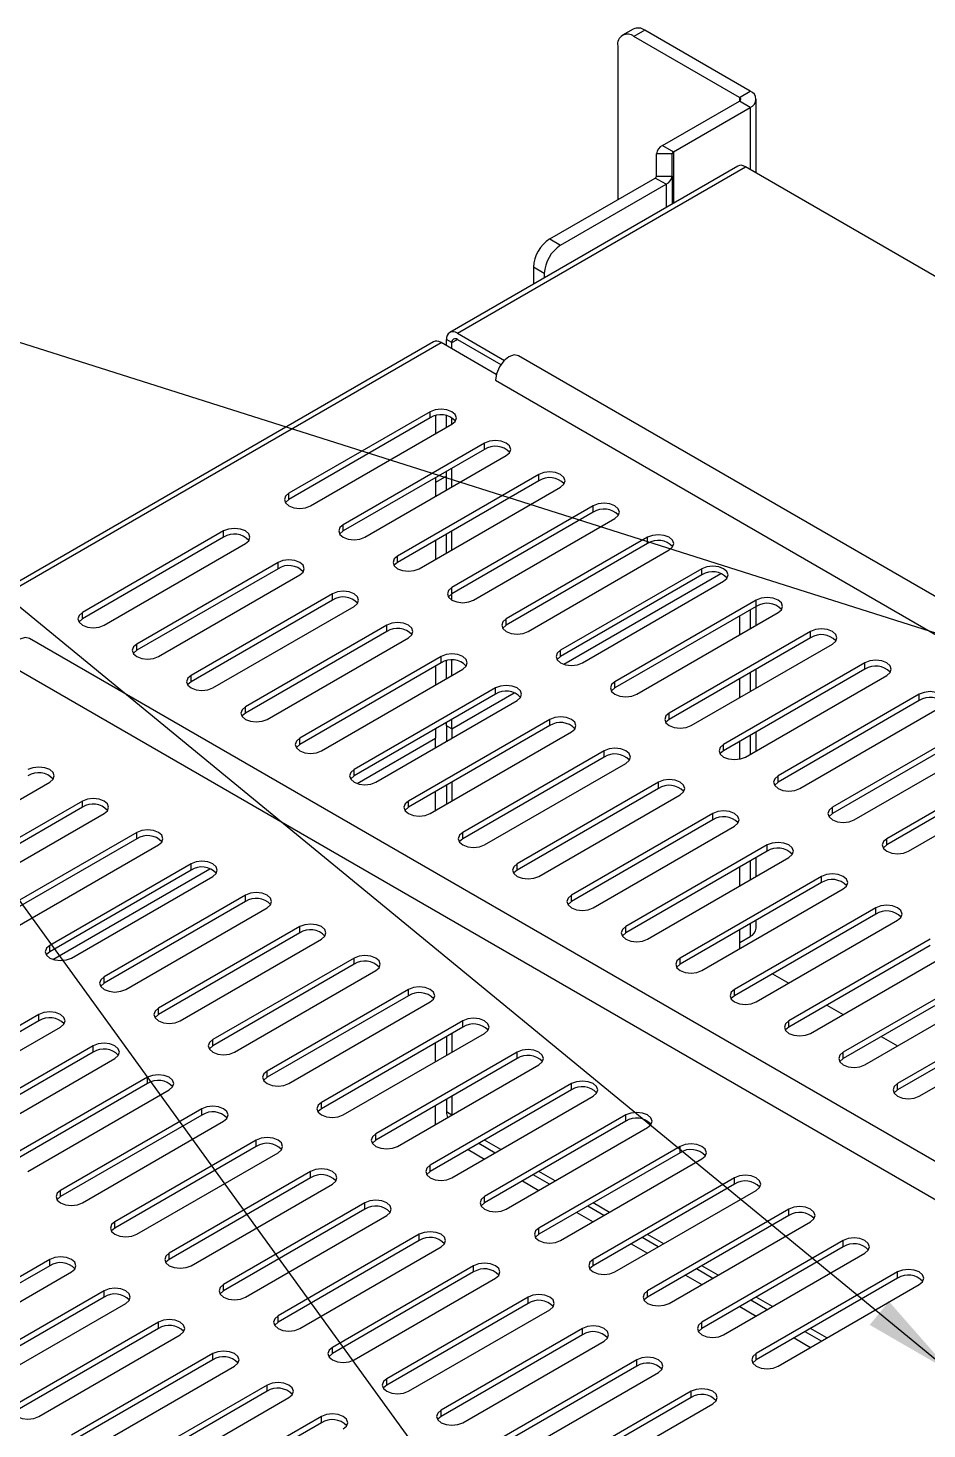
# Model space of a CAD drawing. Extents: x 0 to 841, y 0 to 594.
# Drawn here: x 156.1 to 214.6, y 172.4 to 263.5 of the extents above; entities that cross this region are included whole.
import ezdxf

# ---------------------------------------------------------------- set-up
doc = ezdxf.new("R2010")
doc.units = 0
doc.layers.get('0').update_dxf_attribs({"linetype": 'CONTINUOUS'})
doc.layers.add('FORMAT', color=7, linetype='CONTINUOUS')
doc.dimstyles.new('SLDDIMSTYLE5', dxfattribs={"dimtxt": 5.9944, "dimasz": 5.9944, "dimexe": 0, "dimexo": 0.0625, "dimgap": 1.4986, "dimtad": 0, "dimtih": 1, "dimtoh": 1, "dimdec": 0, "dimzin": 0, "dimtxsty": 'STANDARD', "dimblk1": 'CLOSED', "dimblk2": 'CLOSED', "dimsah": 1, "dimcen": 0.09, "dimazin": 3, "dimtfac": 1, "dimtdec": 0, "dimtofl": 0, "dimtmove": 0, "dimatfit": 3, "dimtolj": 1, "dimtzin": 0})

# ---------------------------------------------------------------- blocks, each defined once
blk = doc.blocks.new('_CLOSED')
at = {"color": 0, "linetype": 'BYBLOCK'}
for p, q in [((-1, 0.166667), (0, 0)), ((-1, 0.166667), (-1, -0.166667)), ((0, 0), (-1, -0.166667)), ((0, 0), (-1, 0))]:
    blk.add_line(p, q, dxfattribs=at)

msp = doc.modelspace()

# ---------------------------------------------------------------- linework, layer by layer
at = {"color": 7, "linetype": 'CONTINUOUS'}
for p, q in [((195.4716, 263.4468), (194.7645, 263.0386)), ((196.2215, 263.3725), (195.5144, 262.9643)), ((203.0805, 259.4129), (196.2215, 263.3725)), ((194.4538, 262.3518), (194.4538, 252.351)), ((202.3733, 259.0047), (195.5144, 262.9643)), ((197.37, 255.8715), (202.3733, 258.7598)), ((202.3733, 259.0047), (203.0805, 259.4129)), ((202.3733, 259.0047), (202.3733, 258.7598)), ((203.0805, 258.3516), (202.3733, 258.7598)), ((203.4612, 254.0904), (203.4612, 258.8823)), ((198.0772, 255.4633), (203.0805, 258.3516)), ((203.0805, 258.3516), (203.0805, 254.3102)), ((196.9893, 253.8865), (196.9893, 255.3408)), ((197.9893, 255.3408), (196.9893, 255.3408)), ((197.37, 255.8715), (198.0772, 255.4633)), ((197.9893, 253.8865), (197.9893, 255.3408)), ((198.0772, 255.4633), (198.0772, 252.1274)), ((202.2623, 254.5434), (183.524, 243.726)), ((184.0239, 243.6765), (202.7623, 254.4939)), ((275.4175, 212.551), (202.7623, 254.4939)), ((190.0343, 249.7997), (196.9014, 253.764)), ((190.7414, 249.3915), (197.6085, 253.3558)), ((197.6085, 253.3558), (196.9014, 253.764)), ((196.9893, 253.8865), (197.9893, 253.8865)), ((197.6085, 253.3558), (197.6085, 251.8569)), ((197.9893, 253.8865), (197.9893, 252.0767)), ((190.0343, 249.7997), (190.7414, 249.3915)), ((189.6808, 247.5544), (188.9737, 247.9626)), ((188.9737, 247.9626), (188.9737, 246.8721)), ((189.6808, 247.5544), (189.6808, 247.2803)), ((183.6704, 243.0641), (183.3168, 243.2682)), ((183.3168, 242.8601), (183.3168, 243.2682)), ((183.6704, 243.0641), (184.0239, 243.2682)), ((184.0239, 243.6765), (187.0818, 241.9112)), ((184.0239, 243.2682), (186.8523, 241.6355)), ((182.4633, 243.1137), (151.7042, 225.3568)), ((152.2041, 225.3073), (182.9633, 243.0642)), ((186.5515, 240.9927), (182.9633, 243.0642)), ((183.6704, 242.656), (183.6704, 243.0641)), ((328.7219, 160.9752), (188.0076, 242.2078)), ((186.4988, 240.615), (327.2131, 159.3824)), ((182.2562, 238.574), (173.0638, 233.2673)), ((182.2562, 238.1657), (173.0638, 232.859)), ((174.478, 232.4509), (183.6704, 237.7576)), ((182.2562, 238.1657), (182.2562, 238.574)), ((182.6097, 238.2975), (182.6097, 237.1453)), ((183.3168, 237.5535), (183.3168, 238.2975)), ((183.6704, 237.7576), (183.6704, 238.1657)), ((185.7917, 236.5329), (176.5993, 231.2263)), ((185.7917, 236.1247), (176.5993, 230.818)), ((185.7917, 236.1247), (185.7917, 236.5329)), ((178.0135, 230.4099), (187.2059, 235.7165)), ((189.3272, 234.4919), (180.1348, 229.1853)), ((189.3272, 234.0837), (180.1348, 228.777)), ((183.3168, 234.3883), (182.6097, 233.9801)), ((182.6097, 234.2878), (182.6097, 233.0632)), ((183.3168, 233.4714), (183.3168, 234.696)), ((183.6704, 233.6755), (183.6704, 234.9001)), ((189.3272, 234.0837), (189.3272, 234.4919)), ((173.0638, 232.859), (173.0638, 233.2673)), ((181.5491, 228.3689), (190.7414, 233.6755)), ((192.8628, 232.4509), (183.6704, 227.1442)), ((192.8628, 232.0426), (192.8628, 232.4509)), ((192.8628, 232.0426), (183.6704, 226.736)), ((185.0846, 226.3278), (194.277, 231.6345)), ((168.8211, 230.8181), (159.6287, 225.5114)), ((168.8211, 230.4098), (159.6287, 225.1032)), ((168.8211, 230.4098), (168.8211, 230.8181)), ((176.5993, 230.818), (176.5993, 231.2263)), ((183.3168, 229.3894), (183.3168, 230.6139)), ((183.6704, 229.5935), (183.6704, 230.818)), ((196.3983, 230.4099), (187.2059, 225.1032)), ((196.3983, 230.0016), (196.3983, 230.4099)), ((161.043, 224.695), (170.2353, 230.0017)), ((182.6097, 230.2057), (182.6097, 228.9812)), ((196.3983, 230.0016), (187.2059, 224.695)), ((188.6201, 224.2868), (197.8125, 229.5935)), ((172.3567, 228.7771), (163.1643, 223.4704)), ((172.3567, 228.3688), (172.3567, 228.7771)), ((180.1348, 228.777), (180.1348, 229.1853)), ((172.3567, 228.3688), (163.1643, 223.0621)), ((164.5785, 222.654), (173.7709, 227.9607)), ((199.9338, 228.3689), (190.7414, 223.0622)), ((199.9338, 227.9606), (190.7414, 222.6539)), ((190.9453, 222.1552), (201.1533, 228.0481)), ((190.9453, 222.1552), (201.1533, 228.0481)), ((199.9338, 227.9606), (199.9338, 228.3689)), ((183.6704, 226.736), (183.6704, 227.1442)), ((192.1557, 222.2458), (201.348, 227.5525)), ((175.8922, 226.736), (166.6998, 221.4294)), ((175.8922, 226.3278), (166.6998, 221.0211)), ((168.114, 220.613), (177.3064, 225.9196)), ((175.8922, 226.3278), (175.8922, 226.736)), ((183.6704, 226.3278), (183.6704, 226.736)), ((203.4694, 226.3278), (194.277, 221.0212)), ((203.4694, 225.9196), (194.277, 220.6129)), ((203.4612, 224.6903), (203.4612, 225.9149)), ((203.4694, 225.9196), (203.4694, 226.3278)), ((159.6287, 225.1032), (159.6287, 225.5114)), ((187.2059, 224.695), (187.2059, 225.1032)), ((195.6912, 220.2048), (204.8836, 225.5114)), ((202.4087, 224.0827), (202.4087, 225.3073)), ((203.0805, 225.6951), (203.0805, 224.4705)), ((179.4277, 224.695), (170.2353, 219.3884)), ((179.4277, 224.2868), (170.2353, 218.9801)), ((179.4277, 224.2868), (179.4277, 224.695)), ((207.0049, 224.2868), (197.8125, 218.9802)), ((207.0049, 223.8786), (207.0049, 224.2868)), ((296.9021, 142.606), (156.1878, 223.8386)), ((163.1643, 223.0621), (163.1643, 223.4704)), ((171.6496, 218.572), (180.8419, 223.8786)), ((207.0049, 223.8786), (197.8125, 218.5719)), ((199.2267, 218.1638), (208.4191, 223.4704)), ((154.679, 222.2458), (295.3932, 141.0132)), ((182.9633, 222.654), (173.7709, 217.3474)), ((182.9633, 222.2457), (173.7709, 216.9391)), ((182.9633, 222.2457), (182.9633, 222.654)), ((183.3168, 221.2253), (183.3168, 222.3775)), ((183.6704, 221.4294), (183.6704, 222.4148)), ((190.7414, 222.6539), (190.7414, 223.0622)), ((210.5404, 222.2458), (201.348, 216.9391)), ((210.5404, 221.8375), (210.5404, 222.2458)), ((166.6998, 221.0211), (166.6998, 221.4294)), ((175.1851, 216.5309), (184.3775, 221.8376)), ((182.6097, 222.0416), (182.6097, 220.8171)), ((210.5404, 221.8375), (201.348, 216.5309)), ((202.7623, 216.1227), (211.9546, 221.4294)), ((203.0805, 221.613), (203.0805, 220.3885)), ((203.4612, 220.6083), (203.4612, 221.8328)), ((186.4988, 220.613), (177.3064, 215.3063)), ((186.4988, 220.2047), (186.4988, 220.613)), ((194.277, 220.6129), (194.277, 221.0212)), ((202.4087, 220.0007), (202.4087, 221.2252)), ((186.4988, 220.2047), (177.3064, 214.8981)), ((178.7206, 214.4899), (187.913, 219.7966)), ((183.6704, 217.9554), (187.7183, 220.2923)), ((183.6704, 217.9554), (187.7183, 220.2923)), ((214.076, 220.2048), (204.8836, 214.8981)), ((214.076, 219.7965), (204.8836, 214.4899)), ((214.076, 219.7965), (214.076, 220.2048)), ((170.2353, 218.9801), (170.2353, 219.3884)), ((190.0343, 218.572), (180.8419, 213.2653)), ((183.6704, 217.9554), (183.6704, 218.5719)), ((190.0343, 218.1637), (190.0343, 218.572)), ((197.8125, 218.5719), (197.8125, 218.9802)), ((206.2978, 214.0817), (215.4902, 219.3884)), ((190.0343, 218.1637), (180.8419, 212.857)), ((182.2562, 212.4489), (191.4485, 217.7556)), ((182.6097, 217.9596), (182.6097, 217.3431)), ((183.3168, 218.1595), (183.3168, 218.3678)), ((183.3168, 218.1595), (183.3168, 217.1433)), ((183.6704, 217.9554), (183.3168, 218.1595)), ((183.6704, 217.9554), (183.3168, 218.1595)), ((183.6704, 217.9554), (183.6704, 217.3474)), ((203.4612, 216.5262), (203.4612, 217.7508)), ((217.6115, 218.1638), (208.4191, 212.8571)), ((217.6115, 217.7555), (208.4191, 212.4488)), ((173.7709, 216.9391), (173.7709, 217.3474)), ((177.5102, 214.3993), (182.6097, 217.3431)), ((177.5102, 214.3993), (182.6097, 217.3431)), ((182.6097, 216.735), (182.6097, 217.3431)), ((201.348, 216.5309), (201.348, 216.9391)), ((202.4087, 215.9909), (202.4087, 217.1432)), ((203.0805, 217.531), (203.0805, 216.3064)), ((209.8333, 212.0407), (219.0257, 217.3474)), ((193.5699, 216.5309), (184.3775, 211.2243)), ((193.5699, 216.1227), (184.3775, 210.816)), ((193.5699, 216.1227), (193.5699, 216.5309)), ((221.147, 216.1227), (211.9546, 210.8161)), ((177.3064, 214.8981), (177.3064, 215.3063)), ((185.7917, 210.4079), (194.9841, 215.7145)), ((221.147, 215.7145), (211.9546, 210.4078)), ((213.3689, 209.9997), (222.5612, 215.3063)), ((148.315, 209.1833), (157.5074, 214.4899)), ((183.3168, 214.2858), (183.3168, 213.0612)), ((183.6704, 214.4899), (183.6704, 213.2653)), ((197.1054, 214.4899), (187.913, 209.1833)), ((197.1054, 214.0817), (187.913, 208.775)), ((197.1054, 214.0817), (197.1054, 214.4899)), ((204.8836, 214.4899), (204.8836, 214.8981)), ((159.6287, 213.2653), (150.4364, 207.9587)), ((159.6287, 212.857), (159.6287, 213.2653)), ((180.8419, 212.857), (180.8419, 213.2653)), ((182.6097, 212.653), (182.6097, 213.8776)), ((189.3272, 208.3669), (198.5196, 213.6735)), ((159.6287, 212.857), (150.4364, 207.5504)), ((151.8506, 207.1423), (161.043, 212.4489)), ((200.6409, 212.4489), (191.4485, 207.1423)), ((200.6409, 212.0406), (200.6409, 212.4489)), ((208.4191, 212.4488), (208.4191, 212.8571)), ((200.6409, 212.0406), (191.4485, 206.734)), ((192.8628, 206.3258), (202.0552, 211.6325)), ((163.1643, 211.2243), (153.9719, 205.9176)), ((163.1643, 210.816), (153.9719, 205.5094)), ((155.3861, 205.1012), (164.5785, 210.4079)), ((163.1643, 210.816), (163.1643, 211.2243)), ((184.3775, 210.816), (184.3775, 211.2243)), ((204.1765, 210.4079), (194.9841, 205.1012)), ((204.1765, 209.9996), (204.1765, 210.4079)), ((211.9546, 210.4078), (211.9546, 210.8161)), ((204.1765, 209.9996), (194.9841, 204.693)), ((196.3983, 204.2848), (205.5907, 209.5915)), ((203.4612, 208.3622), (203.4612, 209.5867)), ((166.6998, 209.1833), (157.5074, 203.8766)), ((166.6998, 208.775), (157.5074, 203.4683)), ((157.7113, 202.9696), (167.9193, 208.8625)), ((157.7113, 202.9696), (167.9193, 208.8625)), ((166.6998, 208.775), (166.6998, 209.1833)), ((187.913, 208.775), (187.913, 209.1833)), ((202.4087, 207.7546), (202.4087, 208.9791)), ((203.0805, 209.3669), (203.0805, 208.1424)), ((158.9216, 203.0602), (168.114, 208.3669)), ((207.712, 208.3669), (198.5196, 203.0602)), ((207.712, 207.9586), (198.5196, 202.6519)), ((207.712, 207.9586), (207.712, 208.3669)), ((170.2353, 207.1423), (161.043, 201.8356)), ((170.2353, 206.734), (161.043, 201.4273)), ((170.2353, 206.734), (170.2353, 207.1423)), ((191.4485, 206.734), (191.4485, 207.1423)), ((199.9338, 202.2438), (209.1262, 207.5505)), ((162.4572, 201.0192), (171.6496, 206.3258)), ((211.2475, 206.3258), (202.0552, 201.0192)), ((211.2475, 205.9176), (202.0552, 200.6109)), ((211.2475, 205.9176), (211.2475, 206.3258)), ((173.7709, 205.1012), (164.5785, 199.7946)), ((173.7709, 204.693), (173.7709, 205.1012)), ((194.9841, 204.693), (194.9841, 205.1012)), ((203.0805, 205.2849), (203.0805, 204.4599)), ((203.4612, 204.9906), (203.4612, 205.5047)), ((203.4694, 200.2028), (212.6618, 205.5094)), ((173.7709, 204.693), (164.5785, 199.3863)), ((165.9927, 198.9782), (175.1851, 204.2848)), ((202.4087, 203.6725), (202.4087, 204.8971)), ((202.4087, 204.0721), (203.0805, 204.4599)), ((214.7831, 204.2848), (205.5907, 198.9782)), ((157.5074, 203.4683), (157.5074, 203.8766)), ((214.7831, 203.8766), (205.5907, 198.5699)), ((207.0049, 198.1618), (216.1973, 203.4684)), ((177.3064, 203.0602), (168.114, 197.7536)), ((177.3064, 202.6519), (168.114, 197.3453)), ((169.5282, 196.9371), (178.7206, 202.2438)), ((177.3064, 202.6519), (177.3064, 203.0602)), ((198.5196, 202.6519), (198.5196, 203.0602)), ((218.3186, 202.2438), (209.1262, 196.9371)), ((161.043, 201.4273), (161.043, 201.8356)), ((204.5228, 202.0355), (205.5834, 201.4232)), ((218.3186, 201.8355), (209.1262, 196.5289)), ((210.5404, 196.1207), (219.7328, 201.4274)), ((180.8419, 201.0192), (171.6496, 195.7125)), ((180.8419, 200.6109), (171.6496, 195.3043)), ((180.8419, 200.6109), (180.8419, 201.0192)), ((202.0552, 200.6109), (202.0552, 201.0192)), ((164.5785, 199.3863), (164.5785, 199.7946)), ((173.0638, 194.8961), (182.2562, 200.2028)), ((208.0584, 199.9945), (209.119, 199.3822)), ((221.8541, 200.2028), (212.6618, 194.8961)), ((221.8541, 199.7945), (212.6618, 194.4879)), ((156.8003, 199.3864), (147.6079, 194.0797)), ((156.8003, 198.9781), (147.6079, 193.6715)), ((149.0221, 193.2633), (158.2145, 198.57)), ((156.8003, 198.9781), (156.8003, 199.3864)), ((184.3775, 198.9782), (175.1851, 193.6715)), ((184.3775, 198.5699), (175.1851, 193.2632)), ((184.3775, 198.5699), (184.3775, 198.9782)), ((205.5907, 198.5699), (205.5907, 198.9782)), ((214.076, 194.0797), (223.2684, 199.3864)), ((168.114, 197.3453), (168.114, 197.7536)), ((176.5993, 192.8551), (185.7917, 198.1618)), ((183.3168, 197.9576), (183.3168, 196.733)), ((183.6704, 198.1617), (183.6704, 196.9371)), ((211.5939, 197.9534), (212.6545, 197.3412)), ((160.3359, 197.3454), (151.1435, 192.0387)), ((160.3359, 196.9371), (151.1435, 191.6304)), ((160.3359, 196.9371), (160.3359, 197.3454)), ((187.913, 196.9371), (178.7206, 191.6305)), ((182.6097, 196.3248), (182.6097, 197.5494)), ((187.913, 196.5289), (187.913, 196.9371)), ((209.1262, 196.5289), (209.1262, 196.9371)), ((152.5577, 191.2223), (161.7501, 196.5289)), ((187.913, 196.5289), (178.7206, 191.2222)), ((180.1348, 190.8141), (189.3272, 196.1207)), ((163.8714, 195.3043), (154.679, 189.9977)), ((163.8714, 194.8961), (154.679, 189.5894)), ((163.8714, 194.8961), (163.8714, 195.3043)), ((171.6496, 195.3043), (171.6496, 195.7125)), ((191.4485, 194.8961), (182.2562, 189.5895)), ((191.4485, 194.4879), (191.4485, 194.8961)), ((212.6618, 194.4879), (212.6618, 194.8961)), ((156.0932, 189.1813), (165.2856, 194.4879)), ((191.4485, 194.4879), (182.2562, 189.1812)), ((183.6704, 194.0797), (183.6704, 192.8551)), ((183.6704, 188.7731), (192.8628, 194.0797)), ((167.4069, 193.2633), (158.2145, 187.9567)), ((167.4069, 192.855), (167.4069, 193.2633)), ((175.1851, 193.2632), (175.1851, 193.6715)), ((182.6097, 192.2428), (182.6097, 193.4673)), ((183.3168, 193.8756), (183.3168, 193.0509)), ((167.4069, 192.855), (158.2145, 187.5484)), ((159.6287, 187.1403), (168.8211, 192.4469)), ((183.6632, 192.851), (183.3168, 193.0509)), ((194.9841, 192.8551), (185.7917, 187.5485)), ((194.9841, 192.4468), (185.7917, 187.1402)), ((194.9841, 192.4468), (194.9841, 192.8551)), ((178.7206, 191.2222), (178.7206, 191.6305)), ((187.2059, 186.732), (196.3983, 192.0387)), ((170.9425, 191.2223), (161.7501, 185.9156)), ((170.9425, 190.814), (161.7501, 185.5074)), ((163.1643, 185.0992), (172.3567, 190.4059)), ((170.9425, 190.814), (170.9425, 191.2223)), ((184.7239, 190.6058), (185.7845, 189.9935)), ((185.4309, 191.0139), (186.4915, 190.4017)), ((186.8451, 190.6058), (185.7845, 191.2181)), ((198.5196, 190.8141), (189.3272, 185.5074)), ((198.5196, 190.4058), (189.3272, 185.0992)), ((198.5196, 190.4058), (198.5196, 190.8141)), ((182.2562, 189.1812), (182.2562, 189.5895)), ((190.7414, 184.691), (199.9338, 189.9977)), ((174.478, 189.1813), (165.2856, 183.8746)), ((174.478, 188.773), (165.2856, 183.4663)), ((174.478, 188.773), (174.478, 189.1813)), ((188.2594, 188.5648), (189.32, 187.9525)), ((190.027, 188.3607), (188.9664, 188.9729)), ((190.3806, 188.5648), (189.32, 189.1771)), ((202.0552, 188.7731), (192.8628, 183.4664)), ((202.0552, 188.3648), (202.0552, 188.7731)), ((158.2145, 187.5484), (158.2145, 187.9567)), ((166.6998, 183.0582), (175.8922, 188.3649)), ((202.0552, 188.3648), (192.8628, 183.0581)), ((194.277, 182.65), (203.4694, 187.9567)), ((178.0135, 187.1403), (168.8211, 181.8336)), ((178.0135, 186.732), (168.8211, 181.4253)), ((178.0135, 186.732), (178.0135, 187.1403)), ((185.7917, 187.1402), (185.7917, 187.5485)), ((193.5626, 186.3196), (192.502, 186.9319)), ((193.9162, 186.5238), (192.8556, 187.136)), ((205.5907, 186.732), (196.3983, 181.4254)), ((205.5907, 186.3238), (205.5907, 186.732)), ((161.7501, 185.5074), (161.7501, 185.9156)), ((170.2353, 181.0172), (179.4277, 186.3238)), ((191.7949, 186.5237), (192.8555, 185.9115)), ((205.5907, 186.3238), (196.3983, 181.0171)), ((197.8125, 180.609), (207.0049, 185.9156)), ((181.5491, 185.0992), (172.3567, 179.7926)), ((181.5491, 184.691), (181.5491, 185.0992)), ((189.3272, 185.0992), (189.3272, 185.5074)), ((197.0981, 184.2786), (196.0375, 184.8909)), ((197.4517, 184.4827), (196.3911, 185.095)), ((181.5491, 184.691), (172.3567, 179.3843)), ((173.7709, 178.9762), (182.9633, 184.2828)), ((195.3305, 184.4827), (196.3911, 183.8704)), ((209.1262, 184.691), (199.9338, 179.3844)), ((209.1262, 184.2828), (199.9338, 178.9761)), ((209.1262, 184.2828), (209.1262, 184.691)), ((157.5074, 183.4664), (148.315, 178.1598)), ((157.5074, 183.0581), (148.315, 177.7515)), ((157.5074, 183.0581), (157.5074, 183.4664)), ((165.2856, 183.4663), (165.2856, 183.8746)), ((185.0846, 183.0582), (175.8922, 177.7516)), ((185.0846, 182.6499), (185.0846, 183.0582)), ((192.8628, 183.0581), (192.8628, 183.4664)), ((200.9873, 182.4417), (199.9266, 183.054)), ((201.348, 178.568), (210.5404, 183.8746)), ((149.7292, 177.3434), (158.9216, 182.65)), ((185.0846, 182.6499), (175.8922, 177.3433)), ((177.3064, 176.9352), (186.4988, 182.2418)), ((198.866, 182.4417), (199.9266, 181.8294)), ((200.6336, 182.2376), (199.573, 182.8499)), ((212.6618, 182.65), (203.4694, 177.3434)), ((212.6618, 182.2417), (203.4694, 176.9351)), ((212.6618, 182.2417), (212.6618, 182.65)), ((161.043, 181.4254), (151.8506, 176.1187)), ((161.043, 181.0171), (161.043, 181.4254)), ((168.8211, 181.4253), (168.8211, 181.8336)), ((196.3983, 181.0171), (196.3983, 181.4254)), ((204.8836, 176.5269), (214.076, 181.8336)), ((161.043, 181.0171), (151.8506, 175.7105)), ((153.2648, 175.3023), (162.4572, 180.609)), ((188.6201, 181.0172), (179.4277, 175.7105)), ((188.6201, 180.6089), (179.4277, 175.3023)), ((188.6201, 180.6089), (188.6201, 181.0172)), ((202.4015, 180.4007), (203.4621, 179.7884)), ((204.1692, 180.1966), (203.1086, 180.8088)), ((204.5228, 180.4007), (203.4622, 181.013)), ((172.3567, 179.3843), (172.3567, 179.7926)), ((180.8419, 174.8941), (190.0343, 180.2008)), ((164.5785, 179.3844), (155.3861, 174.0777)), ((164.5785, 178.9761), (155.3861, 173.6695)), ((156.8003, 173.2613), (165.9927, 178.568)), ((164.5785, 178.9761), (164.5785, 179.3844)), ((192.1557, 178.9762), (182.9633, 173.6695)), ((192.1557, 178.5679), (182.9633, 173.2612)), ((192.1557, 178.5679), (192.1557, 178.9762)), ((199.9338, 178.9761), (199.9338, 179.3844)), ((207.7047, 178.1556), (206.6441, 178.7678)), ((208.0583, 178.3597), (206.9977, 178.972)), ((175.8922, 177.3433), (175.8922, 177.7516)), ((184.3775, 172.8531), (193.5699, 178.1598)), ((205.9371, 178.3597), (206.9977, 177.7474)), ((168.114, 177.3434), (158.9216, 172.0367)), ((168.114, 176.9351), (158.9216, 171.6284)), ((168.114, 176.9351), (168.114, 177.3434)), ((195.6912, 176.9352), (186.4988, 171.6285)), ((195.6912, 176.5269), (195.6912, 176.9352)), ((203.4694, 176.9351), (203.4694, 177.3434)), ((160.3359, 171.2203), (169.5282, 176.5269)), ((195.6912, 176.5269), (186.4988, 171.2202)), ((187.913, 170.8121), (197.1054, 176.1187)), ((171.6496, 175.3023), (162.4572, 169.9957)), ((171.6496, 174.8941), (162.4572, 169.5874)), ((171.6496, 174.8941), (171.6496, 175.3023)), ((179.4277, 175.3023), (179.4277, 175.7105)), ((199.2267, 174.8941), (190.0343, 169.5875)), ((199.2267, 174.4859), (199.2267, 174.8941)), ((163.8714, 169.1793), (173.0638, 174.4859)), ((199.2267, 174.4859), (190.0343, 169.1792)), ((191.4485, 168.7711), (200.6409, 174.0777)), ((175.1851, 173.2613), (165.9927, 167.9547)), ((175.1851, 172.853), (175.1851, 173.2613)), ((182.9633, 173.2612), (182.9633, 173.6695)), ((175.1851, 172.853), (165.9927, 167.5464))]:
    msp.add_line(p, q, dxfattribs=at)
at = {"color": 7, "linetype": 'CONTINUOUS', "flags": 128}
for points in [[(202.7623, 254.4939), (202.6243, 254.5579), (202.4917, 254.588), (202.3694, 254.5831), (202.2623, 254.5434), (202.2623, 254.5434)], [(182.9633, 243.0642), (182.8253, 243.1282), (182.6927, 243.1583), (182.5704, 243.1534), (182.4633, 243.1137), (182.4633, 243.1137)], [(188.0076, 242.2078), (187.7209, 242.2635), (187.3827, 242.1459), (187.0444, 241.873), (186.7577, 241.4862), (186.5661, 241.0444), (186.4988, 240.615)], [(183.6704, 237.7576), (183.8871, 237.9448), (183.9633, 238.1658), (183.8871, 238.3867), (183.6704, 238.574), (183.3459, 238.6991), (182.9633, 238.743), (182.5806, 238.6991), (182.2562, 238.574)], [(187.2059, 235.7165), (187.4227, 235.9038), (187.4988, 236.1247), (187.4227, 236.3457), (187.2059, 236.5329), (186.8815, 236.6581), (186.4988, 236.702), (186.1161, 236.6581), (185.7917, 236.5329)], [(190.7414, 233.6755), (190.9582, 233.8628), (191.0343, 234.0837), (190.9582, 234.3046), (190.7414, 234.4919), (190.417, 234.6171), (190.0343, 234.661), (189.6517, 234.6171), (189.3272, 234.4919)], [(173.0638, 233.2673), (172.847, 233.08), (172.7709, 232.8591), (172.847, 232.6382), (173.0638, 232.4509), (173.3882, 232.3258), (173.7709, 232.2818), (174.1536, 232.3258), (174.478, 232.4509)], [(173.0638, 232.859), (172.847, 232.6718), (172.8355, 232.655)], [(194.277, 231.6345), (194.4938, 231.8218), (194.5699, 232.0427), (194.4937, 232.2636), (194.277, 232.4509), (193.9526, 232.576), (193.5699, 232.62), (193.1872, 232.576), (192.8628, 232.4509)], [(170.2353, 230.0017), (170.4521, 230.189), (170.5282, 230.4099), (170.4521, 230.6308), (170.2353, 230.8181), (169.9109, 230.9432), (169.5282, 230.9872), (169.1456, 230.9432), (168.8211, 230.8181)], [(176.5993, 231.2263), (176.3825, 231.039), (176.3064, 230.8181), (176.3825, 230.5972), (176.5993, 230.4099), (176.9237, 230.2847), (177.3064, 230.2408), (177.6891, 230.2847), (178.0135, 230.4099)], [(176.5993, 230.818), (176.3825, 230.6307), (176.371, 230.614)], [(197.8125, 229.5935), (198.0293, 229.7808), (198.1054, 230.0017), (198.0293, 230.2226), (197.8125, 230.4099), (197.4881, 230.535), (197.1054, 230.579), (196.7227, 230.535), (196.3983, 230.4099)], [(173.7709, 227.9607), (173.9877, 228.1479), (174.0638, 228.3689), (173.9877, 228.5898), (173.7709, 228.7771), (173.4465, 228.9022), (173.0638, 228.9461), (172.6811, 228.9022), (172.3567, 228.7771)], [(180.1348, 229.1853), (179.9181, 228.998), (179.8419, 228.7771), (179.9181, 228.5561), (180.1348, 228.3689), (180.4593, 228.2437), (180.8419, 228.1998), (181.2246, 228.2437), (181.5491, 228.3689)], [(180.1348, 228.777), (179.9181, 228.5897), (179.9066, 228.5729)], [(201.348, 227.5525), (201.5648, 227.7397), (201.6409, 227.9607), (201.5648, 228.1816), (201.348, 228.3689), (201.0236, 228.494), (200.6409, 228.5379), (200.2583, 228.494), (199.9338, 228.3689)], [(177.3064, 225.9196), (177.5232, 226.1069), (177.5993, 226.3278), (177.5232, 226.5488), (177.3064, 226.736), (176.982, 226.8612), (176.5993, 226.9051), (176.2166, 226.8612), (175.8922, 226.736)], [(183.6704, 227.1442), (183.4536, 226.957), (183.3775, 226.736), (183.4536, 226.5151), (183.6704, 226.3278), (183.9948, 226.2027), (184.3775, 226.1588), (184.7602, 226.2027), (185.0846, 226.3278)], [(183.6704, 226.736), (183.4536, 226.5487), (183.4421, 226.5319)], [(204.8836, 225.5114), (205.1004, 225.6987), (205.1765, 225.9196), (205.1004, 226.1406), (204.8836, 226.3278), (204.5592, 226.453), (204.1765, 226.4969), (203.7938, 226.453), (203.4694, 226.3278)], [(159.6287, 225.5114), (159.412, 225.3241), (159.3359, 225.1032), (159.412, 224.8823), (159.6287, 224.695), (159.9532, 224.5699), (160.3359, 224.5259), (160.7185, 224.5699), (161.043, 224.695)], [(159.6287, 225.1032), (159.412, 224.9159), (159.4005, 224.8991)], [(187.2059, 225.1032), (186.9891, 224.9159), (186.913, 224.695), (186.9891, 224.4741), (187.2059, 224.2868), (187.5303, 224.1617), (187.913, 224.1177), (188.2957, 224.1617), (188.6201, 224.2868)], [(180.8419, 223.8786), (181.0587, 224.0659), (181.1348, 224.2868), (181.0587, 224.5077), (180.8419, 224.695), (180.5175, 224.8202), (180.1348, 224.8641), (179.7522, 224.8202), (179.4277, 224.695)], [(187.2059, 224.695), (186.9891, 224.5077), (186.9776, 224.4909)], [(208.4191, 223.4704), (208.6359, 223.6577), (208.712, 223.8786), (208.6359, 224.0995), (208.4191, 224.2868), (208.0947, 224.412), (207.712, 224.4559), (207.3293, 224.412), (207.0049, 224.2868)], [(156.1878, 223.8386), (155.9011, 223.8943), (155.5629, 223.7767), (155.2246, 223.5038), (154.9379, 223.117), (154.7463, 222.6752), (154.679, 222.2458)], [(163.1643, 223.4704), (162.9475, 223.2831), (162.8714, 223.0622), (162.9475, 222.8413), (163.1643, 222.654), (163.4887, 222.5289), (163.8714, 222.4849), (164.2541, 222.5289), (164.5785, 222.654)], [(163.1643, 223.0621), (162.9475, 222.8749), (162.936, 222.8581)], [(184.3775, 221.8376), (184.5943, 222.0249), (184.6704, 222.2458), (184.5943, 222.4667), (184.3775, 222.654), (184.0531, 222.7791), (183.6704, 222.8231), (183.2877, 222.7791), (182.9633, 222.654)], [(190.7414, 223.0622), (190.5247, 222.8749), (190.4486, 222.654), (190.5247, 222.4331), (190.7414, 222.2458), (191.0659, 222.1207), (191.4485, 222.0767), (191.8312, 222.1207), (192.1557, 222.2458)], [(190.7414, 222.6539), (190.5247, 222.4667), (190.5132, 222.4499)], [(211.9546, 221.4294), (212.1714, 221.6167), (212.2475, 221.8376), (212.1714, 222.0585), (211.9546, 222.2458), (211.6302, 222.3709), (211.2475, 222.4149), (210.8649, 222.3709), (210.5404, 222.2458)], [(166.6998, 221.4294), (166.483, 221.2421), (166.4069, 221.0212), (166.483, 220.8003), (166.6998, 220.613), (167.0242, 220.4878), (167.4069, 220.4439), (167.7896, 220.4878), (168.114, 220.613)], [(166.6998, 221.0211), (166.483, 220.8338), (166.4715, 220.8171)], [(187.913, 219.7966), (188.1298, 219.9839), (188.2059, 220.2048), (188.1298, 220.4257), (187.913, 220.613), (187.5886, 220.7381), (187.2059, 220.7821), (186.8232, 220.7381), (186.4988, 220.613)], [(194.277, 221.0212), (194.0602, 220.8339), (193.9841, 220.613), (194.0602, 220.3921), (194.277, 220.2048), (194.6014, 220.0796), (194.9841, 220.0357), (195.3668, 220.0796), (195.6912, 220.2048)], [(194.277, 220.6129), (194.0602, 220.4256), (194.0487, 220.4088)], [(215.4902, 219.3884), (215.707, 219.5757), (215.7831, 219.7966), (215.707, 220.0175), (215.4902, 220.2048), (215.1658, 220.3299), (214.7831, 220.3739), (214.4004, 220.3299), (214.076, 220.2048)], [(170.2353, 219.3884), (170.0186, 219.2011), (169.9425, 218.9802), (170.0186, 218.7592), (170.2353, 218.572), (170.5598, 218.4468), (170.9425, 218.4029), (171.3251, 218.4468), (171.6496, 218.572)], [(170.2353, 218.9801), (170.0186, 218.7928), (170.0071, 218.776)], [(191.4485, 217.7556), (191.6653, 217.9428), (191.7414, 218.1638), (191.6653, 218.3847), (191.4485, 218.572), (191.1241, 218.6971), (190.7414, 218.741), (190.3588, 218.6971), (190.0343, 218.572)], [(197.8125, 218.9802), (197.5957, 218.7929), (197.5196, 218.572), (197.5957, 218.351), (197.8125, 218.1638), (198.1369, 218.0386), (198.5196, 217.9947), (198.9023, 218.0386), (199.2267, 218.1638)], [(197.8125, 218.5719), (197.5957, 218.3846), (197.5842, 218.3678)], [(173.7709, 217.3474), (173.5541, 217.1601), (173.478, 216.9391), (173.5541, 216.7182), (173.7709, 216.5309), (174.0953, 216.4058), (174.478, 216.3619), (174.8607, 216.4058), (175.1851, 216.5309)], [(173.7709, 216.9391), (173.5541, 216.7518), (173.5426, 216.735)], [(201.348, 216.9391), (201.1313, 216.7519), (201.0552, 216.5309), (201.1313, 216.31), (201.348, 216.1227), (201.6725, 215.9976), (202.0552, 215.9537), (202.4378, 215.9976), (202.7623, 216.1227)], [(194.9841, 215.7145), (195.2009, 215.9018), (195.277, 216.1227), (195.2009, 216.3437), (194.9841, 216.5309), (194.6597, 216.6561), (194.277, 216.7), (193.8943, 216.6561), (193.5699, 216.5309)], [(201.348, 216.5309), (201.1313, 216.3436), (201.1198, 216.3268)], [(157.5074, 214.4899), (157.7242, 214.6772), (157.8003, 214.8981), (157.7242, 215.119), (157.5074, 215.3063), (157.183, 215.4315), (156.8003, 215.4754), (156.4176, 215.4315), (156.0932, 215.3063)], [(177.3064, 215.3063), (177.0896, 215.119), (177.0135, 214.8981), (177.0896, 214.6772), (177.3064, 214.4899), (177.6308, 214.3648), (178.0135, 214.3208), (178.3962, 214.3648), (178.7206, 214.4899)], [(177.3064, 214.8981), (177.0896, 214.7108), (177.0781, 214.694)], [(198.5196, 213.6735), (198.7364, 213.8608), (198.8125, 214.0817), (198.7364, 214.3026), (198.5196, 214.4899), (198.1952, 214.6151), (197.8125, 214.659), (197.4298, 214.6151), (197.1054, 214.4899)], [(204.8836, 214.8981), (204.6668, 214.7108), (204.5907, 214.4899), (204.6668, 214.269), (204.8836, 214.0817), (205.208, 213.9566), (205.5907, 213.9126), (205.9734, 213.9566), (206.2978, 214.0817)], [(204.8836, 214.4899), (204.6668, 214.3026), (204.6553, 214.2858)], [(161.043, 212.4489), (161.2597, 212.6362), (161.3359, 212.8571), (161.2597, 213.078), (161.043, 213.2653), (160.7185, 213.3905), (160.3359, 213.4344), (159.9532, 213.3905), (159.6287, 213.2653)], [(180.8419, 213.2653), (180.6252, 213.078), (180.5491, 212.8571), (180.6252, 212.6362), (180.8419, 212.4489), (181.1664, 212.3238), (181.5491, 212.2798), (181.9317, 212.3238), (182.2562, 212.4489)], [(180.8419, 212.857), (180.6252, 212.6698), (180.6137, 212.653)], [(202.0552, 211.6325), (202.2719, 211.8198), (202.348, 212.0407), (202.2719, 212.2616), (202.0552, 212.4489), (201.7307, 212.574), (201.348, 212.618), (200.9654, 212.574), (200.6409, 212.4489)], [(208.4191, 212.8571), (208.2023, 212.6698), (208.1262, 212.4489), (208.2023, 212.228), (208.4191, 212.0407), (208.7435, 211.9156), (209.1262, 211.8716), (209.5089, 211.9156), (209.8333, 212.0407)], [(208.4191, 212.4488), (208.2023, 212.2616), (208.1908, 212.2448)], [(164.5785, 210.4079), (164.7953, 210.5952), (164.8714, 210.8161), (164.7953, 211.037), (164.5785, 211.2243), (164.2541, 211.3494), (163.8714, 211.3934), (163.4887, 211.3494), (163.1643, 211.2243)], [(184.3775, 211.2243), (184.1607, 211.037), (184.0846, 210.8161), (184.1607, 210.5952), (184.3775, 210.4079), (184.7019, 210.2827), (185.0846, 210.2388), (185.4673, 210.2827), (185.7917, 210.4079)], [(184.3775, 210.816), (184.1607, 210.6287), (184.1492, 210.612)], [(205.5907, 209.5915), (205.8075, 209.7788), (205.8836, 209.9997), (205.8075, 210.2206), (205.5907, 210.4079), (205.2663, 210.533), (204.8836, 210.577), (204.5009, 210.533), (204.1765, 210.4079)], [(211.9546, 210.8161), (211.7379, 210.6288), (211.6618, 210.4079), (211.7379, 210.187), (211.9546, 209.9997), (212.2791, 209.8745), (212.6618, 209.8306), (213.0444, 209.8745), (213.3689, 209.9997)], [(211.9546, 210.4078), (211.7379, 210.2205), (211.7264, 210.2037)], [(168.114, 208.3669), (168.3308, 208.5541), (168.4069, 208.7751), (168.3308, 208.996), (168.114, 209.1833), (167.7896, 209.3084), (167.4069, 209.3524), (167.0242, 209.3084), (166.6998, 209.1833)], [(187.913, 209.1833), (187.6962, 208.996), (187.6201, 208.7751), (187.6962, 208.5541), (187.913, 208.3669), (188.2374, 208.2417), (188.6201, 208.1978), (189.0028, 208.2417), (189.3272, 208.3669)], [(187.913, 208.775), (187.6962, 208.5877), (187.6847, 208.5709)], [(209.1262, 207.5505), (209.343, 207.7377), (209.4191, 207.9587), (209.343, 208.1796), (209.1262, 208.3669), (208.8018, 208.492), (208.4191, 208.5359), (208.0364, 208.492), (207.712, 208.3669)], [(171.6496, 206.3258), (171.8663, 206.5131), (171.9425, 206.734), (171.8663, 206.955), (171.6496, 207.1423), (171.3251, 207.2674), (170.9425, 207.3113), (170.5598, 207.2674), (170.2353, 207.1423)], [(191.4485, 207.1423), (191.2318, 206.955), (191.1557, 206.734), (191.2318, 206.5131), (191.4485, 206.3258), (191.773, 206.2007), (192.1557, 206.1568), (192.5383, 206.2007), (192.8628, 206.3258)], [(191.4485, 206.734), (191.2318, 206.5467), (191.2203, 206.5299)], [(212.6618, 205.5094), (212.8785, 205.6967), (212.9546, 205.9176), (212.8785, 206.1386), (212.6618, 206.3258), (212.3373, 206.451), (211.9546, 206.4949), (211.572, 206.451), (211.2475, 206.3258)], [(175.1851, 204.2848), (175.4019, 204.4721), (175.478, 204.693), (175.4019, 204.9139), (175.1851, 205.1012), (174.8607, 205.2264), (174.478, 205.2703), (174.0953, 205.2264), (173.7709, 205.1012)], [(194.9841, 205.1012), (194.7673, 204.9139), (194.6912, 204.693), (194.7673, 204.4721), (194.9841, 204.2848), (195.3085, 204.1597), (195.6912, 204.1157), (196.0739, 204.1597), (196.3983, 204.2848)], [(194.9841, 204.693), (194.7673, 204.5057), (194.7558, 204.4889)], [(157.5074, 203.8766), (157.2907, 203.6893), (157.2145, 203.4684), (157.2907, 203.2475), (157.5074, 203.0602), (157.8318, 202.9351), (158.2145, 202.8911), (158.5972, 202.9351), (158.9216, 203.0602)], [(157.5074, 203.4683), (157.2907, 203.2811), (157.2791, 203.2643)], [(178.7206, 202.2438), (178.9374, 202.4311), (179.0135, 202.652), (178.9374, 202.8729), (178.7206, 203.0602), (178.3962, 203.1854), (178.0135, 203.2293), (177.6308, 203.1854), (177.3064, 203.0602)], [(198.5196, 203.0602), (198.3028, 202.8729), (198.2267, 202.652), (198.3028, 202.4311), (198.5196, 202.2438), (198.844, 202.1187), (199.2267, 202.0747), (199.6094, 202.1187), (199.9338, 202.2438)], [(198.5196, 202.6519), (198.3028, 202.4647), (198.2913, 202.4479)], [(161.043, 201.8356), (160.8262, 201.6483), (160.7501, 201.4274), (160.8262, 201.2065), (161.043, 201.0192), (161.3674, 200.8941), (161.7501, 200.8501), (162.1327, 200.8941), (162.4572, 201.0192)], [(161.043, 201.4273), (160.8262, 201.24), (160.8147, 201.2233)], [(182.2562, 200.2028), (182.4729, 200.3901), (182.5491, 200.611), (182.4729, 200.8319), (182.2562, 201.0192), (181.9317, 201.1443), (181.5491, 201.1883), (181.1664, 201.1443), (180.8419, 201.0192)], [(202.0552, 201.0192), (201.8384, 200.8319), (201.7623, 200.611), (201.8384, 200.3901), (202.0552, 200.2028), (202.3796, 200.0776), (202.7623, 200.0337), (203.1449, 200.0776), (203.4694, 200.2028)], [(202.0552, 200.6109), (201.8384, 200.4236), (201.8269, 200.4069)], [(158.2145, 198.57), (158.4313, 198.7573), (158.5074, 198.9782), (158.4313, 199.1991), (158.2145, 199.3864), (157.8901, 199.5115), (157.5074, 199.5555), (157.1247, 199.5115), (156.8003, 199.3864)], [(164.5785, 199.7946), (164.3617, 199.6073), (164.2856, 199.3864), (164.3617, 199.1655), (164.5785, 198.9782), (164.9029, 198.853), (165.2856, 198.8091), (165.6683, 198.853), (165.9927, 198.9782)], [(164.5785, 199.3863), (164.3617, 199.199), (164.3502, 199.1822)], [(185.7917, 198.1618), (186.0085, 198.349), (186.0846, 198.57), (186.0085, 198.7909), (185.7917, 198.9782), (185.4673, 199.1033), (185.0846, 199.1473), (184.7019, 199.1033), (184.3775, 198.9782)], [(205.5907, 198.9782), (205.3739, 198.7909), (205.2978, 198.57), (205.3739, 198.349), (205.5907, 198.1618), (205.9151, 198.0366), (206.2978, 197.9927), (206.6805, 198.0366), (207.0049, 198.1618)], [(205.5907, 198.5699), (205.3739, 198.3826), (205.3624, 198.3658)], [(168.114, 197.7536), (167.8973, 197.5663), (167.8211, 197.3454), (167.8973, 197.1244), (168.114, 196.9371), (168.4385, 196.812), (168.8211, 196.7681), (169.2038, 196.812), (169.5282, 196.9371)], [(161.7501, 196.5289), (161.9668, 196.7162), (162.043, 196.9371), (161.9668, 197.1581), (161.7501, 197.3454), (161.4256, 197.4705), (161.043, 197.5144), (160.6603, 197.4705), (160.3359, 197.3454)], [(168.114, 197.3453), (167.8973, 197.158), (167.8857, 197.1412)], [(189.3272, 196.1207), (189.544, 196.308), (189.6201, 196.5289), (189.544, 196.7499), (189.3272, 196.9371), (189.0028, 197.0623), (188.6201, 197.1062), (188.2374, 197.0623), (187.913, 196.9371)], [(209.1262, 196.9371), (208.9094, 196.7499), (208.8333, 196.5289), (208.9094, 196.308), (209.1262, 196.1207), (209.4506, 195.9956), (209.8333, 195.9517), (210.216, 195.9956), (210.5404, 196.1207)], [(209.1262, 196.5289), (208.9094, 196.3416), (208.8979, 196.3248)], [(165.2856, 194.4879), (165.5024, 194.6752), (165.5785, 194.8961), (165.5024, 195.117), (165.2856, 195.3043), (164.9612, 195.4295), (164.5785, 195.4734), (164.1958, 195.4295), (163.8714, 195.3043)], [(171.6496, 195.7125), (171.4328, 195.5253), (171.3567, 195.3043), (171.4328, 195.0834), (171.6496, 194.8961), (171.974, 194.771), (172.3567, 194.727), (172.7393, 194.771), (173.0638, 194.8961)], [(171.6496, 195.3043), (171.4328, 195.117), (171.4213, 195.1002)], [(192.8628, 194.0797), (193.0795, 194.267), (193.1557, 194.4879), (193.0795, 194.7088), (192.8628, 194.8961), (192.5383, 195.0213), (192.1557, 195.0652), (191.773, 195.0213), (191.4485, 194.8961)], [(212.6618, 194.8961), (212.445, 194.7088), (212.3689, 194.4879), (212.445, 194.267), (212.6618, 194.0797), (212.9862, 193.9546), (213.3689, 193.9106), (213.7515, 193.9546), (214.076, 194.0797)], [(212.6618, 194.4879), (212.445, 194.3006), (212.4335, 194.2838)], [(168.8211, 192.4469), (169.0379, 192.6342), (169.114, 192.8551), (169.0379, 193.076), (168.8211, 193.2633), (168.4967, 193.3885), (168.114, 193.4324), (167.7313, 193.3885), (167.4069, 193.2633)], [(175.1851, 193.6715), (174.9683, 193.4842), (174.8922, 193.2633), (174.9683, 193.0424), (175.1851, 192.8551), (175.5095, 192.73), (175.8922, 192.686), (176.2749, 192.73), (176.5993, 192.8551)], [(175.1851, 193.2632), (174.9683, 193.076), (174.9568, 193.0592)], [(196.3983, 192.0387), (196.6151, 192.226), (196.6912, 192.4469), (196.6151, 192.6678), (196.3983, 192.8551), (196.0739, 192.9802), (195.6912, 193.0242), (195.3085, 192.9802), (194.9841, 192.8551)], [(172.3567, 190.4059), (172.5734, 190.5932), (172.6496, 190.8141), (172.5734, 191.035), (172.3567, 191.2223), (172.0322, 191.3474), (171.6496, 191.3914), (171.2669, 191.3474), (170.9425, 191.2223)], [(178.7206, 191.6305), (178.5039, 191.4432), (178.4277, 191.2223), (178.5039, 191.0014), (178.7206, 190.8141), (179.0451, 190.6889), (179.4277, 190.645), (179.8104, 190.6889), (180.1348, 190.8141)], [(178.7206, 191.2222), (178.5039, 191.0349), (178.4923, 191.0182)], [(199.9338, 189.9977), (200.1506, 190.185), (200.2267, 190.4059), (200.1506, 190.6268), (199.9338, 190.8141), (199.6094, 190.9392), (199.2267, 190.9832), (198.844, 190.9392), (198.5196, 190.8141)], [(182.2562, 189.5895), (182.0394, 189.4022), (181.9633, 189.1813), (182.0394, 188.9604), (182.2562, 188.7731), (182.5806, 188.6479), (182.9633, 188.604), (183.346, 188.6479), (183.6704, 188.7731)], [(175.8922, 188.3649), (176.109, 188.5522), (176.1851, 188.7731), (176.109, 188.994), (175.8922, 189.1813), (175.5678, 189.3064), (175.1851, 189.3504), (174.8024, 189.3064), (174.478, 189.1813)], [(182.2562, 189.1812), (182.0394, 188.9939), (182.0279, 188.9771)], [(203.4694, 187.9567), (203.6861, 188.1439), (203.7623, 188.3649), (203.6861, 188.5858), (203.4694, 188.7731), (203.1449, 188.8982), (202.7623, 188.9422), (202.3796, 188.8982), (202.0552, 188.7731)], [(158.2145, 187.9567), (157.9978, 187.7694), (157.9216, 187.5485), (157.9978, 187.3275), (158.2145, 187.1403), (158.539, 187.0151), (158.9216, 186.9712), (159.3043, 187.0151), (159.6287, 187.1403)], [(158.2145, 187.5484), (157.9978, 187.3611), (157.9862, 187.3443)], [(179.4277, 186.3238), (179.6445, 186.5111), (179.7206, 186.732), (179.6445, 186.953), (179.4277, 187.1403), (179.1033, 187.2654), (178.7206, 187.3093), (178.3379, 187.2654), (178.0135, 187.1403)], [(185.7917, 187.5485), (185.5749, 187.3612), (185.4988, 187.1403), (185.5749, 186.9193), (185.7917, 186.732), (186.1161, 186.6069), (186.4988, 186.563), (186.8815, 186.6069), (187.2059, 186.732)], [(185.7917, 187.1402), (185.5749, 186.9529), (185.5634, 186.9361)], [(207.0049, 185.9156), (207.2217, 186.1029), (207.2978, 186.3238), (207.2217, 186.5448), (207.0049, 186.732), (206.6805, 186.8572), (206.2978, 186.9011), (205.9151, 186.8572), (205.5907, 186.732)], [(161.7501, 185.9156), (161.5333, 185.7284), (161.4572, 185.5074), (161.5333, 185.2865), (161.7501, 185.0992), (162.0745, 184.9741), (162.4572, 184.9301), (162.8399, 184.9741), (163.1643, 185.0992)], [(161.7501, 185.5074), (161.5333, 185.3201), (161.5218, 185.3033)], [(182.9633, 184.2828), (183.18, 184.4701), (183.2562, 184.691), (183.18, 184.9119), (182.9633, 185.0992), (182.6388, 185.2244), (182.2562, 185.2683), (181.8735, 185.2244), (181.5491, 185.0992)], [(189.3272, 185.5074), (189.1105, 185.3202), (189.0343, 185.0992), (189.1105, 184.8783), (189.3272, 184.691), (189.6517, 184.5659), (190.0343, 184.5219), (190.417, 184.5659), (190.7414, 184.691)], [(189.3272, 185.0992), (189.1105, 184.9119), (189.0989, 184.8951)], [(210.5404, 183.8746), (210.7572, 184.0619), (210.8333, 184.2828), (210.7572, 184.5037), (210.5404, 184.691), (210.216, 184.8162), (209.8333, 184.8601), (209.4506, 184.8162), (209.1262, 184.691)], [(158.9216, 182.65), (159.1384, 182.8373), (159.2145, 183.0582), (159.1384, 183.2791), (158.9216, 183.4664), (158.5972, 183.5916), (158.2145, 183.6355), (157.8318, 183.5916), (157.5074, 183.4664)], [(165.2856, 183.8746), (165.0688, 183.6873), (164.9927, 183.4664), (165.0688, 183.2455), (165.2856, 183.0582), (165.61, 182.9331), (165.9927, 182.8891), (166.3754, 182.9331), (166.6998, 183.0582)], [(165.2856, 183.4663), (165.0688, 183.2791), (165.0573, 183.2623)], [(186.4988, 182.2418), (186.7156, 182.4291), (186.7917, 182.65), (186.7156, 182.8709), (186.4988, 183.0582), (186.1744, 183.1834), (185.7917, 183.2273), (185.409, 183.1834), (185.0846, 183.0582)], [(192.8628, 183.4664), (192.646, 183.2791), (192.5699, 183.0582), (192.646, 182.8373), (192.8628, 182.65), (193.1872, 182.5249), (193.5699, 182.4809), (193.9526, 182.5249), (194.277, 182.65)], [(192.8628, 183.0581), (192.646, 182.8709), (192.6345, 182.8541)], [(214.076, 181.8336), (214.2927, 182.0209), (214.3689, 182.2418), (214.2927, 182.4627), (214.076, 182.65), (213.7515, 182.7751), (213.3689, 182.8191), (212.9862, 182.7751), (212.6618, 182.65)], [(162.4572, 180.609), (162.6739, 180.7963), (162.7501, 181.0172), (162.6739, 181.2381), (162.4572, 181.4254), (162.1327, 181.5505), (161.7501, 181.5945), (161.3674, 181.5505), (161.043, 181.4254)], [(168.8211, 181.8336), (168.6044, 181.6463), (168.5282, 181.4254), (168.6044, 181.2045), (168.8211, 181.0172), (169.1456, 180.8921), (169.5282, 180.8481), (169.9109, 180.8921), (170.2353, 181.0172)], [(168.8211, 181.4253), (168.6044, 181.238), (168.5928, 181.2213)], [(196.3983, 181.4254), (196.1815, 181.2381), (196.1054, 181.0172), (196.1815, 180.7963), (196.3983, 180.609), (196.7227, 180.4838), (197.1054, 180.4399), (197.4881, 180.4838), (197.8125, 180.609)], [(190.0343, 180.2008), (190.2511, 180.3881), (190.3272, 180.609), (190.2511, 180.8299), (190.0343, 181.0172), (189.7099, 181.1423), (189.3272, 181.1863), (188.9445, 181.1423), (188.6201, 181.0172)], [(196.3983, 181.0171), (196.1815, 180.8298), (196.17, 180.8131)], [(165.9927, 178.568), (166.2095, 178.7553), (166.2856, 178.9762), (166.2095, 179.1971), (165.9927, 179.3844), (165.6683, 179.5095), (165.2856, 179.5535), (164.9029, 179.5095), (164.5785, 179.3844)], [(172.3567, 179.7926), (172.1399, 179.6053), (172.0638, 179.3844), (172.1399, 179.1635), (172.3567, 178.9762), (172.6811, 178.851), (173.0638, 178.8071), (173.4465, 178.851), (173.7709, 178.9762)], [(172.3567, 179.3843), (172.1399, 179.197), (172.1284, 179.1802)], [(193.5699, 178.1598), (193.7866, 178.347), (193.8628, 178.568), (193.7866, 178.7889), (193.5699, 178.9762), (193.2454, 179.1013), (192.8628, 179.1453), (192.4801, 179.1013), (192.1557, 178.9762)], [(199.9338, 179.3844), (199.7171, 179.1971), (199.6409, 178.9762), (199.7171, 178.7553), (199.9338, 178.568), (200.2583, 178.4428), (200.6409, 178.3989), (201.0236, 178.4428), (201.348, 178.568)], [(199.9338, 178.9761), (199.7171, 178.7888), (199.7055, 178.772)], [(175.8922, 177.7516), (175.6754, 177.5643), (175.5993, 177.3434), (175.6754, 177.1224), (175.8922, 176.9352), (176.2166, 176.81), (176.5993, 176.7661), (176.982, 176.81), (177.3064, 176.9352)], [(169.5282, 176.5269), (169.745, 176.7142), (169.8211, 176.9352), (169.745, 177.1561), (169.5282, 177.3434), (169.2038, 177.4685), (168.8211, 177.5124), (168.4385, 177.4685), (168.114, 177.3434)], [(175.8922, 177.3433), (175.6754, 177.156), (175.6639, 177.1392)], [(197.1054, 176.1187), (197.3222, 176.306), (197.3983, 176.5269), (197.3222, 176.7479), (197.1054, 176.9352), (196.781, 177.0603), (196.3983, 177.1042), (196.0156, 177.0603), (195.6912, 176.9352)], [(203.4694, 177.3434), (203.2526, 177.1561), (203.1765, 176.9352), (203.2526, 176.7142), (203.4694, 176.5269), (203.7938, 176.4018), (204.1765, 176.3579), (204.5592, 176.4018), (204.8836, 176.5269)], [(203.4694, 176.9351), (203.2526, 176.7478), (203.2411, 176.731)], [(173.0638, 174.4859), (173.2805, 174.6732), (173.3567, 174.8941), (173.2805, 175.1151), (173.0638, 175.3023), (172.7394, 175.4275), (172.3567, 175.4714), (171.974, 175.4275), (171.6496, 175.3023)], [(179.4277, 175.7105), (179.211, 175.5233), (179.1348, 175.3023), (179.211, 175.0814), (179.4277, 174.8941), (179.7522, 174.769), (180.1348, 174.725), (180.5175, 174.769), (180.8419, 174.8941)], [(179.4277, 175.3023), (179.211, 175.115), (179.1994, 175.0982)], [(200.6409, 174.0777), (200.8577, 174.265), (200.9338, 174.4859), (200.8577, 174.7068), (200.6409, 174.8941), (200.3165, 175.0193), (199.9338, 175.0632), (199.5511, 175.0193), (199.2267, 174.8941)], [(155.3861, 174.0777), (155.1693, 173.8904), (155.0932, 173.6695), (155.1693, 173.4486), (155.3861, 173.2613), (155.7105, 173.1362), (156.0932, 173.0922), (156.4759, 173.1362), (156.8003, 173.2613)], [(176.5993, 172.4449), (176.8161, 172.6322), (176.8922, 172.8531), (176.8161, 173.074), (176.5993, 173.2613), (176.2749, 173.3865), (175.8922, 173.4304), (175.5095, 173.3865), (175.1851, 173.2613)], [(182.9633, 173.6695), (182.7465, 173.4822), (182.6704, 173.2613), (182.7465, 173.0404), (182.9633, 172.8531), (183.2877, 172.728), (183.6704, 172.684), (184.0531, 172.728), (184.3775, 172.8531)], [(182.9633, 173.2612), (182.7465, 173.074), (182.735, 173.0572)]]:
    msp.add_lwpolyline(points, dxfattribs=at)
at = {"color": 7, "linetype": 'CONTINUOUS'}
for centre, radius, start, end in [((195.7821, 262.7592), 0.7545, 54.382279, 114.307003), ((195.1004, 262.4567), 0.6551, 50.796728, 189.214023), ((202.3269, 258.8823), 0.131, 290.784326, 69.216906), ((202.8791, 258.8823), 0.5676, 290.783106, 69.216894), ((197.6399, 255.276), 0.6538, 114.373079, 174.306949), ((198.1394, 255.3258), 0.1509, 114.374533, 174.308633), ((196.8391, 253.9015), 0.1509, 294.376546, 354.305667), ((197.3387, 253.9513), 0.6538, 294.372881, 354.306927), ((191.2765, 247.8578), 2.3052, 122.605445, 177.394432), ((191.9836, 247.4496), 2.3052, 122.605445, 177.394432), ((183.7479, 243.3381), 0.4367, 50.796956, 189.213796), ((183.8859, 243.099), 0.2184, 50.796264, 189.214488), ((182.9549, 237.0775), 1.2932, 43.132036, 122.703438), ((186.4904, 235.0364), 1.2932, 43.132366, 122.702944), ((190.026, 232.9955), 1.2932, 43.130704, 122.70477), ((193.5615, 230.9544), 1.2932, 43.132235, 122.703157), ((169.5199, 229.3216), 1.2932, 43.132036, 122.703438), ((197.097, 228.9134), 1.2932, 43.131536, 122.703857), ((173.0554, 227.2805), 1.2932, 43.132366, 122.702944), ((200.6326, 226.8724), 1.2932, 43.132201, 122.703191), ((176.5909, 225.2396), 1.2932, 43.130704, 122.70477), ((204.1681, 224.8313), 1.2932, 43.132235, 122.703157), ((180.1265, 223.1985), 1.2932, 43.132235, 122.703157), ((207.7036, 222.7903), 1.2932, 43.132411, 122.702982), ((183.662, 221.1575), 1.2932, 43.131536, 122.703857), ((211.2392, 220.7493), 1.2932, 43.131536, 122.703857), ((187.1975, 219.1165), 1.2932, 43.132201, 122.703191), ((214.7747, 218.7083), 1.2932, 43.131885, 122.703507), ((190.7331, 217.0755), 1.2932, 43.132235, 122.703157), ((194.2686, 215.0344), 1.2932, 43.132411, 122.702982), ((156.7919, 213.8099), 1.2932, 43.130687, 122.704787), ((197.8041, 212.9934), 1.2932, 43.131536, 122.703857), ((160.3275, 211.7688), 1.2932, 43.132218, 122.703175), ((201.3397, 210.9524), 1.2932, 43.131885, 122.703507), ((163.863, 209.7278), 1.2932, 43.131518, 122.703874), ((204.8752, 208.9114), 1.2932, 43.131868, 122.703524), ((167.3985, 207.6868), 1.2932, 43.132184, 122.703208), ((208.4107, 206.8704), 1.2932, 43.131803, 122.703631), ((170.9341, 205.6457), 1.2932, 43.132218, 122.703175), ((211.9463, 204.8293), 1.2932, 43.132096, 122.703297), ((202.8107, 205.0554), 0.6538, 294.372969, 354.307059), ((174.4696, 203.6047), 1.2932, 43.132393, 122.702999), ((178.0051, 201.5637), 1.2932, 43.131518, 122.703874), ((181.5407, 199.5227), 1.2932, 43.131868, 122.703524), ((157.499, 197.8899), 1.2932, 43.132218, 122.703175), ((185.0762, 197.4817), 1.2932, 43.131851, 122.703541), ((161.0346, 195.8488), 1.2932, 43.132393, 122.702999), ((188.6117, 195.4407), 1.2932, 43.131786, 122.703648), ((164.5701, 193.8079), 1.2932, 43.131518, 122.703874), ((192.1473, 193.3996), 1.2932, 43.132078, 122.703314), ((168.1056, 191.7668), 1.2932, 43.131868, 122.703524), ((184.5896, 193.074), 1.273, 181.036909, 197.750192), ((195.6828, 191.3586), 1.2932, 43.132078, 122.703314), ((171.6412, 189.7258), 1.2932, 43.131851, 122.703541), ((199.2183, 189.3176), 1.2932, 43.132022, 122.703375), ((175.1767, 187.6848), 1.2932, 43.131786, 122.703648), ((202.7539, 187.2766), 1.2932, 43.132011, 122.703387), ((178.7122, 185.6437), 1.2932, 43.132078, 122.703314), ((206.2894, 185.2356), 1.2932, 43.131948, 122.703454), ((182.2478, 183.6027), 1.2932, 43.132078, 122.703314), ((209.8249, 183.1945), 1.2932, 43.13207, 122.703322), ((158.2062, 181.97), 1.2932, 43.129618, 122.705648), ((185.7833, 181.5617), 1.2932, 43.132022, 122.703375), ((213.3605, 181.1535), 1.2932, 43.131871, 122.703542), ((161.7417, 179.929), 1.2932, 43.129552, 122.705755), ((189.3188, 179.5207), 1.2932, 43.132011, 122.703387), ((165.2772, 177.8879), 1.2932, 43.129845, 122.705421), ((192.8544, 177.4797), 1.2932, 43.131948, 122.703454), ((168.8128, 175.8469), 1.2932, 43.129845, 122.705421), ((196.3899, 175.4386), 1.2932, 43.13207, 122.703322), ((172.3483, 173.8059), 1.2932, 43.129789, 122.705482), ((199.9254, 173.3976), 1.2932, 43.131871, 122.703542), ((175.8838, 171.7649), 1.2932, 43.129777, 122.705494)]:
    msp.add_arc(centre, radius, start, end, dxfattribs=at)

# ---------------------------------------------------------------- leaders
at = {"layer": 'FORMAT'}
for points in [[(189.082, 160.5675), (121.3619, 253.912)], [(216.1089, 176.1698), (121.3619, 253.912)], [(268.8767, 207.1423), (121.3619, 253.912)]]:
    msp.add_leader(points, dimstyle='SLDDIMSTYLE5', dxfattribs=at)

doc.saveas('drawing.dxf')
